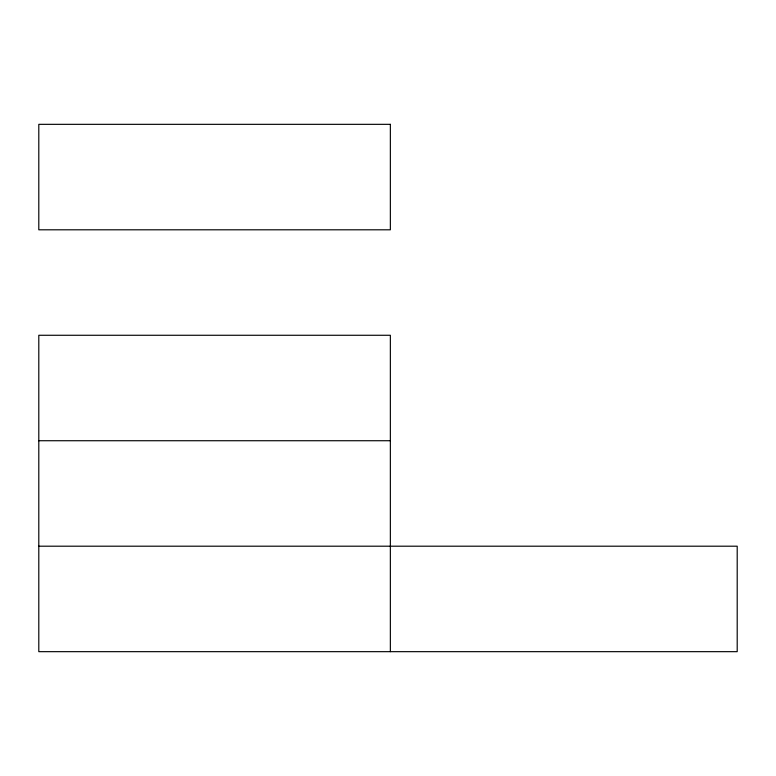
<?xml version="1.0" encoding="UTF-8"?>
<svg xmlns="http://www.w3.org/2000/svg" width="776" height="776" viewBox="0 0 776 776"><rect width="100%" height="100%" fill="white"/><g stroke="black" fill="none" stroke-linecap="round" stroke-linejoin="round"><path stroke-width="1.16" d="M38.8 440.729L390.357 440.729M38.8 546.197L737.2 546.197L737.2 651.665L38.8 651.665L38.8 335.271L390.357 335.271L390.357 651.665M390.357 124.335L38.8 124.335L38.8 229.803L390.357 229.803L390.357 124.335"/></g></svg>
